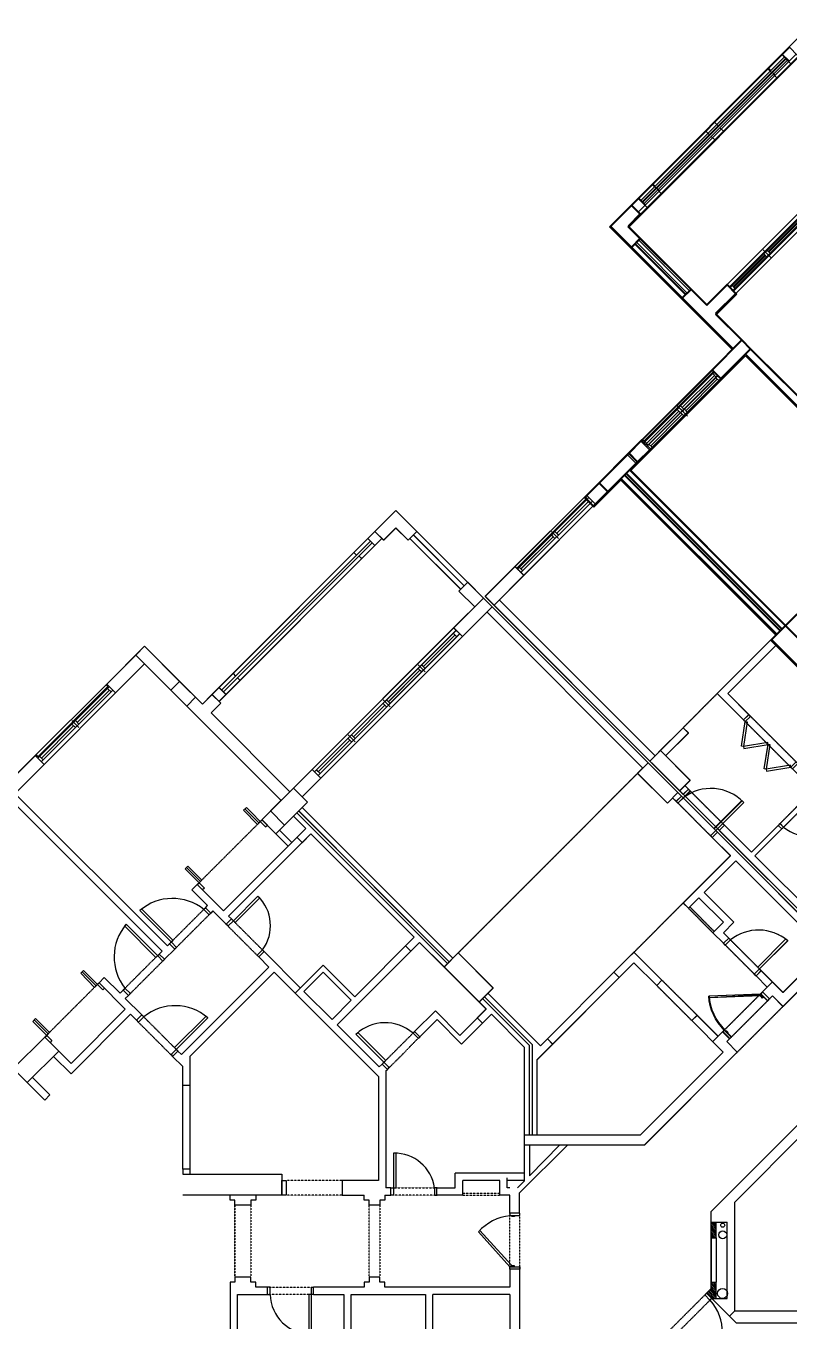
# Model space of a CAD drawing. Header units: millimetres. Extents: x 186805 to 449048, y 2167 to 51540.
# Drawn here: x 365461 to 380867, y 20594 to 46724 of the extents above; entities that cross this region are included whole.
import ezdxf

# ---------------------------------------------------------------- set-up
doc = ezdxf.new("R2010")
doc.units = ezdxf.units.MM
doc.linetypes.add('HIDDEN2', pattern=[0.1875, 0.125, -0.0625])
doc.layers.get('0').update_dxf_attribs({"linetype": 'CONTINUOUS'})
for name, color, linetype, lineweight in [('0-60x60-C', 3, 'CONTINUOUS', 13), ('0-AKL-P1 TILES', 8, 'CONTINUOUS', 13), ('0-akl-plasterline', 9, 'CONTINUOUS', 13), ('3117.NEW ID XR$0$BB$0$a-conc', 6, 'CONTINUOUS', 30), ('3117.NEW ID XR$0$BD$0$a-conc', 6, 'CONTINUOUS', 30), ('3117.NEW ID XR$0$BD$0$A-FLOREDGE', 211, 'CONTINUOUS', 5), ('3117.NEW ID XR$0$BD$0$A-WIND', 4, 'CONTINUOUS', 9), ('LINE 1 P1', 1, 'CONTINUOUS', 13)]:
    doc.layers.add(name, color=color, linetype=linetype, lineweight=lineweight)
for name, color, linetype in [('3117.NEW ID XR$0$a-conc', 140, 'CONTINUOUS'), ('3117.NEW ID XR$0$A-FLOREDGE', 211, 'CONTINUOUS'), ('3117.NEW ID XR$0$A-TILE', 8, 'CONTINUOUS'), ('3117.NEW ID XR$0$a-wall', 7, 'CONTINUOUS'), ('3117.NEW ID XR$0$A-WIND', 171, 'CONTINUOUS'), ('A-ABOV', 1, 'HIDDEN2'), ('A-ABOVE DOOR', 1, 'HIDDEN2'), ('A-CONC-BLDG', 6, 'CONTINUOUS'), ('a-door', 4, 'CONTINUOUS'), ('A-FLORRAIL', 92, 'CONTINUOUS'), ('a-wall', 140, 'CONTINUOUS'), ('A-WIND', 4, 'CONTINUOUS'), ('ALAN', 6, 'CONTINUOUS')]:
    doc.layers.add(name, color=color, linetype=linetype)
pattern_1 = [(135, (733531.264, 627027.302), (17.6776695, 17.6776695), [])]

# ---------------------------------------------------------------- blocks, each defined once
blk = doc.blocks.new('A$C7C4A1575')
at = {"layer": 'a-wall'}
h = blk.add_hatch(dxfattribs=at)
h.set_pattern_fill('ANSI31', color=8, scale=200, style=0)
h.set_pattern_definition(pattern_1)
h.paths.add_polyline_path([(69719, 30480), (69823, 30375), (69728, 30280), (69728, 30155), (69628, 30155), (69628, 30480)])
h = blk.add_hatch(dxfattribs=at)
h.set_pattern_fill('ANSI31', color=8, scale=200, style=0)
h.set_pattern_definition(pattern_1)
h.paths.add_polyline_path([(69628, 28940), (69728, 28940), (69728, 29255), (69628, 29255)])
at = {"layer": 'A-ABOV', "color": 8}
for p, q in [((69728, 30280), (69728, 29130)), ((76415, 28600), (76415, 30050)), ((76635, 30050), (76635, 28600)), ((79342, 30050), (79342, 28600)), ((69216, 25526), (68279, 24589)), ((71338, 23546), (70295, 22503)), ((74838, 23511), (71179, 19852)), ((70295, 18968), (69605, 18278))]:
    blk.add_line(p, q, dxfattribs=at)
at = {"layer": 'A-ABOVE DOOR', "color": 8}
for p, q in [((70495, 31259), (69717, 30481)), ((70495, 31259), (69717, 30481)), ((69823, 30375), (70601, 31153)), ((69823, 30375), (70601, 31153)), ((77744, 30400), (78686, 30400)), ((69728, 30155), (69728, 29255)), ((78686, 30250), (77744, 30250)), ((73595, 28760), (73595, 29890)), ((73795, 29890), (73795, 28760)), ((76415, 28600), (76415, 30050)), ((76635, 30050), (76635, 28600)), ((79022, 28600), (79022, 30050)), ((79342, 28600), (79342, 30050)), ((74745, 28400), (73997, 28400)), ((74745, 28360), (73997, 28360)), ((75265, 28400), (76195, 28400)), ((76195, 28250), (75265, 28250)), ((77180, 28400), (78310, 28400)), ((77180, 28100), (78310, 28100)), ((76266, 25859), (75609, 25201)), ((76266, 25859), (75609, 25201)), ((75715, 25095), (76372, 25752)), ((75715, 25095), (76372, 25752)), ((80495, 25491), (81223, 24762)), ((81329, 24869), (80601, 25597)), ((68553, 24439), (69352, 25238)), ((69494, 25096), (68695, 24297)), ((82086, 24112), (83182, 25208)), ((70828, 24168), (70121, 24875)), ((70722, 24062), (70015, 24769)), ((80763, 23638), (81492, 24367)), ((81598, 24260), (80869, 23532)), ((69375, 23210), (68718, 23868)), ((68824, 23974), (69482, 23316)), ((78861, 23589), (79519, 22931)), ((79413, 22825), (78755, 23483)), ((80558, 23433), (79830, 22705)), ((80664, 23327), (79936, 22599)), ((69665, 23076), (70160, 22581)), ((69694, 23104), (70189, 22609)), ((78798, 20824), (80106, 22132)), ((70436, 20453), (69708, 21181)), ((68304, 21008), (67647, 20350)), ((67717, 20279), (68375, 20937)), ((69460, 20934), (70189, 20205)), ((67979, 19693), (68969, 18703)), ((69075, 18809), (68085, 19799)), ((70295, 18968), (69605, 18278))]:
    blk.add_line(p, q, dxfattribs=at)
at = {"layer": 'A-ABOVE DOOR', "color": 8, "linetype": 'Continuous'}
for p, q in [((74749, 17129), (77606, 19986)), ((77783, 19809), (74926, 16952)), ((83196, 19707), (81753, 18264)), ((81930, 18087), (83373, 19530)), ((72070, 14449), (73512, 15892)), ((73689, 15715), (72246, 14273)), ((69529, 11914), (70971, 13357)), ((71148, 13180), (69705, 11738)), ((69225, 10196), (66368, 7339)), ((66545, 7163), (69401, 10019))]:
    blk.add_line(p, q, dxfattribs=at)
at = {"layer": 'A-CONC-BLDG', "color": 8}
blk.add_line((69255, 30731), (69361, 30837), dxfattribs=at)
for points in [[(64695, 33795), (64695, 34700), (64945, 34700), (64945, 33899), (67863, 30981), (69217, 30981), (69361, 30837), (69255, 30731), (67759, 30731)], [(83535, 26127), (83818, 25844), (83182, 25208), (82899, 25491)], [(75121, 23794), (74838, 23511), (74131, 24218), (74414, 24501)], [(78161, 20188), (77878, 20470), (78515, 21107), (78798, 20824)], [(71002, 19675), (71214, 19887), (70613, 20488), (70401, 20276)], [(70754, 19427), (70153, 20028), (70365, 20241), (70966, 19640)], [(80459, 18031), (80636, 18208), (81343, 17501), (81166, 17324)], [(68226, 16899), (68509, 17182), (67802, 17889), (67519, 17607)], [(74325, 16351), (74148, 16528), (74749, 17129), (74926, 16952)], [(73689, 15715), (73512, 15892), (74113, 16493), (74290, 16316)], [(76093, 14937), (75845, 15185), (75669, 15008), (76093, 14584), (76517, 15008), (76340, 15185)], [(71391, 13417), (71214, 13594), (71815, 14195), (71992, 14018)], [(69110, 11137), (68934, 11313), (69535, 11914), (69711, 11738)], [(71338, 8414), (71161, 8591), (71408, 8838), (71161, 9086), (71338, 9263), (71762, 8838)], [(67731, 5161), (67484, 5409), (67307, 5232), (67731, 4808), (68156, 5232), (67979, 5409)]]:
    blk.add_lwpolyline(points, close=True, dxfattribs=at)
blk.add_lwpolyline([(80395, 27975), (78395, 27975), (78395, 28400), (80395, 28400)], dxfattribs=at)
at = {"layer": 'a-door', "color": 8}
for p, q in [((77800, 30250), (77750, 30250)), ((76141, 28400), (76191, 28400))]:
    blk.add_line(p, q, dxfattribs=at)
at = {"layer": 'a-door', "color": 8, "lineweight": -3}
for p, q in [((83036, 25279), (83072, 25314)), ((83425, 24890), (83036, 25279)), ((83072, 25314), (83178, 25208)), ((83086, 25116), (83142, 25173)), ((83369, 24833), (83086, 25116)), ((83114, 25144), (83397, 24861)), ((83178, 25208), (83142, 25173)), ((83369, 24833), (83425, 24890)), ((82011, 24253), (81976, 24218)), ((81976, 24218), (82082, 24112)), ((82117, 24147), (82011, 24253)), ((82082, 24112), (82117, 24147)), ((82117, 24147), (82174, 24204)), ((82400, 23864), (82117, 24147)), ((82145, 24176), (82428, 23893)), ((82456, 23921), (82174, 24204)), ((82400, 23864), (82456, 23921)), ((79960, 22203), (79996, 22238)), ((79996, 22238), (80102, 22132)), ((80066, 22097), (79960, 22203)), ((80066, 22097), (80010, 22040)), ((80293, 21757), (80010, 22040)), ((80038, 22068), (80321, 21786)), ((80102, 22132), (80066, 22097)), ((80349, 21814), (80066, 22097)), ((80349, 21814), (80293, 21757)), ((78723, 20965), (78688, 20930)), ((78688, 20930), (78794, 20824)), ((79112, 20576), (78723, 20965)), ((78885, 20916), (78829, 20859)), ((79168, 20633), (78885, 20916)), ((78794, 20824), (78829, 20859)), ((78857, 20888), (79140, 20605)), ((79168, 20633), (79112, 20576)), ((68614, 19841), (68120, 19763)), ((68127, 19724), (68620, 19802)), ((68542, 19308), (68620, 19802)), ((68660, 19796), (68582, 19302)), ((68620, 19802), (68614, 19841)), ((68620, 19802), (68660, 19796)), ((69072, 19384), (68578, 19305)), ((68584, 19266), (69078, 19344)), ((69000, 18850), (69078, 19344)), ((69118, 19338), (69040, 18844)), ((69078, 19344), (69072, 19384)), ((69078, 19344), (69118, 19338)), ((68582, 19302), (68542, 19308)), ((68578, 19305), (68584, 19266)), ((69040, 18844), (68934, 18738)), ((69040, 18844), (69000, 18850)), ((69075, 18809), (69040, 18844)), ((68934, 18738), (68969, 18703)), ((68969, 18703), (69075, 18809))]:
    blk.add_line(p, q, dxfattribs=at)
at = {"layer": 'a-door', "color": 8}
for points in [[(77800, 30400), (77850, 30400), (77850, 31200), (77800, 31200), (77800, 30250)], [(69717, 30481), (69753, 30517), (69859, 30410), (69823, 30375)], [(77750, 30400), (77800, 30400)], [(78680, 30400), (78630, 30400), (78630, 30250), (78680, 30250)], [(75261, 28250), (75311, 28250), (75311, 28400), (75261, 28400)], [(76141, 28250), (76091, 28250), (76091, 27550), (76141, 27550), (76141, 28400)], [(76191, 28250), (76141, 28250)], [(76262, 25859), (76227, 25823), (76899, 25151)], [(76899, 25151), (76863, 25116), (76297, 25682), (76333, 25717)], [(76368, 25752), (76333, 25717)], [(80526, 25455), (79890, 24819), (79925, 24784), (80561, 25420)], [(80491, 25491), (80561, 25420)], [(80526, 25455), (80632, 25562), (80597, 25597)], [(75711, 25095), (75746, 25130), (75640, 25236), (75605, 25201)], [(81219, 24762), (81184, 24798), (81290, 24904), (81325, 24869)], [(81594, 24260), (81558, 24225), (81452, 24331), (81488, 24367)], [(68718, 23868), (68753, 23833), (68859, 23939), (68824, 23974)], [(78751, 23483), (78786, 23447), (78893, 23553), (78857, 23589)], [(80901, 23567), (80795, 23674), (80759, 23638)], [(80865, 23532), (80936, 23603)], [(80901, 23567), (81537, 22931), (81572, 22966), (80936, 23603)], [(69375, 23210), (69340, 23246), (69446, 23352), (69482, 23316)], [(80625, 23292), (80519, 23398), (80554, 23433)], [(80625, 23292), (81261, 22655), (81226, 22620), (80590, 23256), (80660, 23327)], [(79409, 22825), (79373, 22860), (79479, 22966), (79515, 22931)], [(79932, 22599), (79967, 22634), (79861, 22740), (79826, 22705)], [(69460, 20934), (69496, 20898), (69743, 21146), (69708, 21181)], [(68304, 21008), (68269, 20972), (68340, 20902), (68375, 20937)], [(70182, 20211), (70147, 20247), (70401, 20488), (70436, 20453)]]:
    blk.add_lwpolyline(points, dxfattribs=at)
at = {"layer": 'a-door', "color": 8, "lineweight": -3}
for points in [[(73591, 29840), (73591, 29890), (73791, 29890), (73791, 29840)], [(73701, 29840), (73701, 29825), (73751, 29825), (73751, 29840)], [(73791, 29840), (73763, 29812), (74399, 29110), (74427, 29139)], [(73591, 28810), (73591, 28760), (73791, 28760), (73791, 28810)], [(73701, 28810), (73701, 28825), (73751, 28825), (73751, 28810)], [(69317, 25202), (69352, 25238), (69494, 25096), (69458, 25061)], [(69395, 25125), (69384, 25114), (69419, 25079), (69430, 25089)], [(68589, 24474), (68553, 24439), (68695, 24297), (68730, 24333)], [(68666, 24396), (68677, 24407), (68712, 24372), (68702, 24361)], [(68730, 24333), (68730, 24373), (69772, 24415), (69772, 24375)]]:
    blk.add_lwpolyline(points, close=True, dxfattribs=at)
at = {"layer": 'a-door', "color": 8}
for points in [[(68753, 23833), (68184, 23263), (68219, 23228), (68789, 23797)], [(79373, 22860), (78878, 22365), (78843, 22401), (79338, 22896)], [(69637, 21040), (69071, 20474), (69107, 20439), (69672, 21004)]]:
    blk.add_lwpolyline(points, close=True, dxfattribs=at)
for centre, radius, start, end in [((70438, 31153), 935, 134.047, 222.8567), ((77814, 30383), 817, 1.1696, 90.9392), ((76123, 28371), 821, 188.4777, 271.2355), ((76311, 25771), 854, 228.6296, 313.4792), ((80549, 25585), 1011, 229.2496, 308.872), ((80771, 23591), 1011, 319.2496, 38.872), ((68773, 23967), 918, 230.0985, 308.1833), ((79446, 22959), 821, 143.4777, 226.2355), ((80602, 23421), 1011, 231.128, 310.7504), ((67706, 20254), 913, 51.8928, 130.216), ((69734, 21112), 920, 223.888, 307.5174)]:
    blk.add_arc(centre, radius, start, end, dxfattribs=at)
at = {"layer": 'a-door', "color": 8, "lineweight": -3}
for centre, radius, start, end in [((73696, 29776), 970, 275.6495, 318.9697), ((68702, 24300), 1073, 4.0173, 45.1937)]:
    blk.add_arc(centre, radius, start, end, dxfattribs=at)
at = {"layer": 'A-FLORRAIL', "color": 8}
for p, q in [((79664, 18437), (76376, 15149)), ((79664, 18155), (79522, 18296)), ((79575, 18243), (76570, 15238)), ((79611, 18208), (76606, 15202)), ((79293, 17960), (79240, 18013)), ((79381, 17872), (79328, 17925)), ((75739, 15079), (74714, 16104)), ((75810, 15149), (74785, 16175)), ((76835, 15503), (76782, 15556)), ((76941, 15432), (76888, 15485)), ((76659, 15149), (76517, 15291)), ((70242, 10217), (71267, 9192)), ((70171, 10147), (71196, 9121)), ((71196, 8556), (68014, 5374)), ((71196, 8273), (71055, 8414)), ((71108, 8361), (68209, 5462)), ((71143, 8326), (68244, 5427)), ((70825, 8078), (70772, 8131)), ((70913, 7990), (70860, 8043)), ((68492, 5745), (68439, 5798)), ((68297, 5374), (68156, 5515)), ((68580, 5656), (68527, 5709))]:
    blk.add_line(p, q, dxfattribs=at)
at = {"layer": 'a-wall', "color": 8}
for p, q in [((75495, 30400), (75495, 33078)), ((76995, 31500), (76995, 30400)), ((73595, 29890), (73595, 31250)), ((73795, 30400), (73795, 31300)), ((75346, 31300), (75346, 30400)), ((77145, 30400), (77145, 31350)), ((79292, 31350), (79292, 30400)), ((79442, 30150), (79442, 31350)), ((69361, 30837), (69823, 30375)), ((69255, 30731), (69255, 28535)), ((69255, 30731), (69255, 28535)), ((69405, 30480), (69405, 28940)), ((69719, 30480), (69405, 30480)), ((69628, 30480), (69628, 30155)), ((69823, 30375), (69728, 30280)), ((69823, 30375), (69728, 30280)), ((69823, 30375), (69728, 30280)), ((69823, 30375), (69728, 30280)), ((73795, 30400), (75346, 30400)), ((76995, 30400), (75495, 30400)), ((77754, 30400), (77145, 30400)), ((77754, 30400), (77754, 30250)), ((79292, 30400), (78686, 30400)), ((78686, 30400), (78686, 30250)), ((69405, 30280), (69405, 29130)), ((69628, 29255), (69628, 30155)), ((69728, 30155), (69628, 30155)), ((69728, 30280), (69728, 30155)), ((69728, 29255), (69728, 30155)), ((73795, 29890), (73795, 30250)), ((73795, 30250), (76315, 30250)), ((76315, 30250), (76315, 30150)), ((76315, 30150), (76415, 30150)), ((76415, 30150), (76415, 30050)), ((76635, 30050), (76635, 30150)), ((76635, 30150), (76735, 30150)), ((76735, 30150), (76735, 30250)), ((76735, 30250), (77754, 30250)), ((78686, 30250), (78922, 30250)), ((78922, 30250), (78922, 30150)), ((78922, 30150), (79022, 30150)), ((79022, 30150), (79022, 30050)), ((79342, 30050), (79342, 30150)), ((79342, 30150), (79442, 30150)), ((73595, 29890), (73795, 29890)), ((76415, 30050), (76635, 30050)), ((79022, 30050), (79342, 30050)), ((69628, 29255), (69628, 28940)), ((69728, 29255), (69628, 29255)), ((69728, 29255), (69728, 28940)), ((69728, 28940), (69405, 28940)), ((69728, 28940), (69728, 28725)), ((73595, 28760), (73595, 28350)), ((73595, 28760), (73795, 28760)), ((73795, 28760), (73795, 28400)), ((69728, 28725), (67113, 26110)), ((69728, 28725), (67113, 26110)), ((67820, 27099), (69255, 28535)), ((73595, 28660), (73595, 28660)), ((76315, 28400), (76315, 28500)), ((76315, 28500), (76415, 28500)), ((76415, 28500), (76415, 28600)), ((76415, 28600), (76635, 28600)), ((76635, 28600), (76635, 28500)), ((76635, 28500), (76735, 28500)), ((76735, 28500), (76735, 28400)), ((78922, 28400), (78922, 28500)), ((78922, 28500), (79022, 28500)), ((79022, 28500), (79022, 28600)), ((79022, 28600), (79342, 28600)), ((79342, 28600), (79342, 28500)), ((79342, 28500), (79442, 28500)), ((79442, 28500), (79442, 28400)), ((73595, 28350), (72626, 27381)), ((73638, 28250), (73495, 28105)), ((73795, 28400), (73995, 28400)), ((73795, 28250), (73845, 28250)), ((73845, 28250), (73845, 28050)), ((73995, 28400), (73995, 28100)), ((74745, 28400), (74745, 28100)), ((74745, 28400), (75265, 28400)), ((75265, 28250), (74895, 28250)), ((74895, 28250), (74895, 27950)), ((75265, 28400), (75265, 28250)), ((76195, 28400), (76195, 28250)), ((76315, 28400), (76195, 28400)), ((76195, 28250), (76295, 28250)), ((76295, 25887), (76295, 28250)), ((77180, 28400), (76735, 28400)), ((77180, 28100), (77180, 28400)), ((73395, 28004), (72782, 27381)), ((73395, 27381), (73395, 28004)), ((73495, 28105), (73495, 25419)), ((73495, 28100), (73845, 28100)), ((73995, 28100), (74745, 28100)), ((76445, 26005), (76445, 28100)), ((76445, 28100), (77180, 28100)), ((80245, 27975), (80245, 27875)), ((80395, 27875), (80395, 27975)), ((73495, 27950), (74895, 27950)), ((80245, 27875), (80395, 27875)), ((80245, 27875), (80245, 26175)), ((80395, 27875), (80395, 26175)), ((71071, 27381), (69202, 25512)), ((69485, 25512), (71154, 27181)), ((73495, 27381), (71071, 27381)), ((73495, 27181), (71154, 27181)), ((73245, 27181), (73245, 25666)), ((73345, 25357), (73345, 27181)), ((73395, 27181), (73395, 25378)), ((83182, 26481), (83076, 26375)), ((83535, 26127), (83182, 26481)), ((80395, 26175), (80245, 26175)), ((80245, 26175), (80245, 25595)), ((80395, 26175), (80395, 25803)), ((83429, 26021), (83076, 26375)), ((76295, 25887), (76266, 25859)), ((78550, 23900), (76445, 26005)), ((82651, 25950), (81449, 24748)), ((83005, 25597), (82651, 25950)), ((73245, 25666), (72929, 25349)), ((76266, 25859), (76372, 25752)), ((76372, 25752), (76429, 25809)), ((77277, 24960), (76429, 25809)), ((80395, 25803), (80601, 25597)), ((81555, 24642), (82651, 25738)), ((82651, 25738), (82899, 25491)), ((69414, 25299), (69202, 25512)), ((70121, 24875), (69485, 25512)), ((72929, 25349), (71585, 24006)), ((73035, 25243), (72929, 25349)), ((73176, 25385), (73035, 25243)), ((74237, 24324), (73176, 25385)), ((74308, 24395), (73345, 25357)), ((73395, 25378), (74343, 24430)), ((74166, 24748), (73495, 25419)), ((74767, 25349), (74166, 24748)), ((74767, 25349), (75262, 24854)), ((80245, 25595), (78550, 23900)), ((78656, 23794), (80424, 25562)), ((80495, 25491), (80424, 25562)), ((80601, 25597), (80495, 25491)), ((69352, 25238), (69414, 25299)), ((69352, 25238), (69494, 25096)), ((69494, 25096), (69697, 25299)), ((69591, 25193), (70015, 24769)), ((73035, 25243), (71691, 23900)), ((74802, 25173), (74272, 24642)), ((74802, 25173), (75297, 24678)), ((75609, 25201), (75262, 24854)), ((75297, 24678), (75715, 25095)), ((75715, 25095), (75609, 25201)), ((70015, 24769), (70121, 24875)), ((77277, 24960), (75616, 23299)), ((77383, 24854), (76995, 24466)), ((77949, 24289), (77383, 24854)), ((81329, 24869), (81223, 24762)), ((81449, 24748), (81329, 24869)), ((68279, 24589), (67183, 23493)), ((68492, 24377), (68279, 24589)), ((74414, 24501), (74272, 24642)), ((81555, 24430), (81223, 24762)), ((82086, 24112), (81555, 24642)), ((67325, 23352), (68279, 24306)), ((68279, 24306), (68718, 23868)), ((68553, 24439), (68492, 24377)), ((68553, 24439), (68695, 24297)), ((76924, 24395), (75722, 23193)), ((77560, 23758), (76924, 24395)), ((77560, 23900), (76995, 24466)), ((78126, 24324), (77560, 23758)), ((81555, 24430), (81492, 24367)), ((81492, 24367), (81598, 24260)), ((81661, 24324), (81598, 24260)), ((81980, 24006), (81661, 24324)), ((68492, 24094), (68695, 24297)), ((68824, 23974), (68598, 24200)), ((70722, 24062), (70828, 24168)), ((71288, 23496), (70722, 24062)), ((70828, 24168), (71288, 23708)), ((77949, 24289), (77560, 23900)), ((78755, 23483), (78020, 24218)), ((81980, 24006), (82086, 24112)), ((68718, 23868), (68824, 23974)), ((71585, 24006), (71288, 23708)), ((71691, 23900), (71288, 23496)), ((71691, 23900), (71585, 24006)), ((75616, 23299), (75121, 23794)), ((78656, 23794), (78861, 23589)), ((77984, 20576), (74944, 23617)), ((78055, 20647), (75015, 23688)), ((78091, 20682), (75050, 23723)), ((78861, 23589), (78755, 23483)), ((80558, 23433), (80763, 23638)), ((80869, 23532), (80763, 23638)), ((80869, 23532), (80813, 23476)), ((69566, 21040), (67148, 23458)), ((69602, 21075), (67183, 23493)), ((69234, 21655), (67431, 23458)), ((69375, 23210), (69482, 23316)), ((69694, 23104), (69482, 23316)), ((80558, 23433), (80664, 23327)), ((80707, 23369), (80664, 23327)), ((80707, 23369), (83783, 20294)), ((83889, 20400), (80813, 23476)), ((68845, 21549), (67183, 23210)), ((69269, 22892), (69482, 23104)), ((69482, 23104), (69375, 23210)), ((69482, 22892), (69694, 23104)), ((75722, 23193), (77808, 21107)), ((69870, 22291), (69269, 22892)), ((69976, 22397), (69482, 22892)), ((77808, 21107), (79469, 22768)), ((79413, 22825), (79519, 22931)), ((79469, 22768), (79413, 22825)), ((79519, 22931), (79788, 22662)), ((70295, 22503), (69340, 21549)), ((69976, 22397), (70189, 22609)), ((70295, 22503), (70189, 22609)), ((79575, 22662), (77914, 21001)), ((80106, 22132), (79575, 22662)), ((79788, 22662), (79830, 22705)), ((79830, 22705), (79936, 22599)), ((79936, 22599), (79894, 22556)), ((79894, 22556), (80212, 22238)), ((69234, 21655), (69870, 22291)), ((80212, 22238), (80106, 22132)), ((68304, 21008), (68845, 21549)), ((68916, 21478), (68375, 20937)), ((68916, 21478), (69460, 20934)), ((69708, 21181), (69340, 21549)), ((69708, 21181), (69602, 21075)), ((78197, 21284), (78444, 21036)), ((78267, 21354), (78515, 21107)), ((68304, 21008), (68375, 20937)), ((69566, 21040), (69460, 20934)), ((77914, 21001), (78161, 20753)), ((84511, 21022), (83196, 19707)), ((83373, 19530), (84688, 20845)), ((70330, 20347), (70436, 20453)), ((70507, 20382), (70436, 20453)), ((80636, 18208), (78409, 20435)), ((70189, 20205), (70295, 20311)), ((70259, 20134), (70189, 20205)), ((70295, 20311), (70365, 20241)), ((70401, 20276), (70330, 20347)), ((77984, 20364), (77606, 19986)), ((78161, 20188), (77783, 19809)), ((78197, 20223), (78197, 20223)), ((78232, 20258), (79823, 18667)), ((77606, 19986), (77783, 19809)), ((70966, 19640), (74113, 16493)), ((71002, 19675), (74148, 16528)), ((74254, 16634), (71108, 19781)), ((83196, 19707), (83373, 19530)), ((70189, 19074), (70648, 19533)), ((70790, 19463), (70295, 18968)), ((70860, 19533), (74007, 16387)), ((70189, 19074), (70295, 18968)), ((69075, 18809), (68969, 18703)), ((68969, 18703), (69393, 18278)), ((69075, 18809), (69605, 18278)), ((79823, 18667), (79629, 18473)), ((79629, 18473), (79805, 18296)), ((79805, 18296), (80000, 18490)), ((80000, 18490), (80459, 18031)), ((68403, 17288), (69393, 18278)), ((69605, 18278), (68509, 17182)), ((81166, 17677), (81753, 18264)), ((81930, 18087), (81379, 17536)), ((81753, 18264), (81930, 18087)), ((81343, 17501), (81379, 17536)), ((68332, 17006), (71479, 13859)), ((68403, 17076), (71550, 13930)), ((67767, 16440), (68226, 16899)), ((68226, 16899), (71373, 13753)), ((68297, 16970), (71444, 13824)), ((74502, 16528), (74820, 16210)), ((74643, 16033), (74325, 16351)), ((74820, 16210), (74643, 16033)), ((69040, 11419), (65893, 14566)), ((71815, 14195), (72070, 14449)), ((72070, 14449), (72246, 14273)), ((65999, 14248), (68934, 11313)), ((72246, 14273), (71992, 14018)), ((70977, 13357), (71214, 13594)), ((71154, 13180), (70977, 13357)), ((71391, 13417), (71154, 13180)), ((70312, 10288), (69287, 11313)), ((69641, 10606), (69110, 11137)), ((69230, 10196), (69641, 10606)), ((69407, 10019), (69230, 10196)), ((69817, 10429), (69407, 10019)), ((70136, 10111), (69817, 10429)), ((70136, 10111), (70312, 10288))]:
    blk.add_line(p, q, dxfattribs=at)
blk.add_lwpolyline([(78310, 28400), (78395, 28400), (78395, 28100), (78310, 28100)], close=True, dxfattribs=at)
for centre, radius in [((69500, 30380), 100), ((69496, 29197), 80), ((69496, 29003), 41)]:
    blk.add_circle(centre, radius, dxfattribs=at)
at = {"layer": 'A-WIND', "color": 8}
for p, q in [((77670, 19936), (74806, 17073)), ((77741, 19866), (74877, 17002)), ((77624, 19891), (77695, 19820)), ((77023, 19219), (77659, 19855)), ((81806, 18208), (83248, 19650)), ((83213, 19615), (83284, 19544)), ((81877, 18137), (83319, 19579)), ((83248, 19579), (82598, 18929)), ((76316, 18512), (76952, 19148)), ((77058, 19113), (76917, 19254)), ((76917, 19183), (76987, 19113)), ((76987, 19254), (77058, 19183)), ((82527, 18858), (81877, 18208)), ((82633, 18823), (82492, 18964)), ((82492, 18894), (82562, 18823)), ((82562, 18964), (82633, 18894)), ((75609, 17805), (76245, 18441)), ((76351, 18406), (76210, 18547)), ((76210, 18476), (76280, 18406)), ((76280, 18547), (76351, 18476)), ((81841, 18243), (81912, 18172)), ((75644, 17698), (75503, 17840)), ((75503, 17769), (75573, 17698)), ((75573, 17840), (75644, 17769)), ((74901, 17097), (75538, 17734)), ((74866, 17133), (74937, 17062)), ((72126, 14393), (73569, 15835)), ((72197, 14322), (73639, 15765)), ((73569, 15765), (72918, 15114)), ((73533, 15800), (73604, 15729)), ((72847, 15043), (72197, 14393)), ((72953, 15008), (72812, 15149)), ((72812, 15079), (72883, 15008)), ((72883, 15149), (72953, 15079)), ((72161, 14428), (72232, 14357)), ((69591, 11858), (71034, 13300)), ((69662, 11787), (71104, 13230)), ((71034, 13230), (70383, 12579)), ((70998, 13265), (71069, 13194)), ((70418, 12473), (70277, 12614)), ((70277, 12544), (70348, 12473)), ((70348, 12614), (70418, 12544)), ((70312, 12508), (69662, 11858)), ((69626, 11893), (69697, 11822)), ((69294, 10147), (66430, 7283)), ((69365, 10076), (66501, 7212)), ((68647, 9429), (69284, 10065)), ((69248, 10101), (69319, 10030)), ((68682, 9323), (68541, 9464)), ((68612, 9464), (68682, 9394)), ((67940, 8722), (68576, 9358)), ((68541, 9394), (68612, 9323))]:
    blk.add_line(p, q, dxfattribs=at)
at = {"layer": 'ALAN', "color": 8}
for p, q in [((74290, 16316), (60607, 29999)), ((73689, 15715), (74290, 16316)), ((72239, 14336), (73653, 15750)), ((73653, 15750), (73689, 15715)), ((71126, 13152), (72275, 14301)), ((72275, 14301), (72239, 14336)), ((69676, 11773), (71090, 13187)), ((71090, 13187), (71126, 13152)), ((69711, 11738), (69676, 11773)), ((69287, 11313), (69711, 11738)), ((71338, 9263), (69287, 11313)), ((71762, 8838), (71338, 9263)), ((67731, 4808), (71762, 8838))]:
    blk.add_line(p, q, dxfattribs=at)
blk.add_lwpolyline([(84702, 20859), (83358, 19516), (83323, 19551), (81909, 18137), (81944, 18102), (81166, 17324), (80000, 18490), (76093, 14584), (60643, 30034), (61969, 31360)], dxfattribs=at)
blk = doc.blocks.new('A$C32DD6ECA')
at = {"layer": '0-60x60-C', "color": 16, "xscale": 0.04183124983683228, "yscale": 0.04183124983683228, "zscale": 0.04183124983683228, "rotation": 180}
blk.add_blockref('A$C7C4A1575', (4397.1, 2202.6), dxfattribs=at)
blk = doc.blocks.new('A$C01635C6B')
at = {"layer": 'LINE 1 P1'}
for p, q in [((9624, 13171), (9624, 13365)), ((9624, 13365), (9874, 13365)), ((9874, 13365), (9874, 10671)), ((4699, 13171), (9349, 13171)), ((4899, 13171), (4899, 12971)), ((9149, 13096), (4899, 13096)), ((5299, 13171), (5299, 13096)), ((8749, 13171), (8749, 13096)), ((9149, 13171), (9149, 12971)), ((9349, 13171), (9624, 13171)), ((9349, 12921), (9349, 13171)), ((9349, 12971), (4699, 12971)), ((9149, 13046), (4899, 13046)), ((5274, 13046), (5274, 12971)), ((8749, 13046), (8749, 12971)), ((9624, 12921), (9349, 12921)), ((9624, 10671), (9624, 12921)), ((4198, 12571), (4198, 11121)), ((4298, 12571), (4298, 11121)), ((4098, 11121), (4098, 10671)), ((4348, 11121), (4098, 11121)), ((4348, 10671), (4348, 11121)), ((1198, 10671), (0, 10671)), ((0, 10671), (0, 10420)), ((1158, 10671), (798, 10671)), ((1158, 10420), (1158, 10671)), ((1158, 10601), (3198, 10601)), ((1158, 10500), (3198, 10500)), ((1198, 10621), (1198, 10671)), ((3198, 10621), (1198, 10621)), ((1208, 10500), (1208, 10601)), ((2128, 10550), (1208, 10550)), ((2128, 10500), (2128, 10601)), ((2178, 10651), (2178, 10450)), ((2228, 10500), (2228, 10601)), ((3148, 10550), (2228, 10550)), ((3148, 10500), (3148, 10601)), ((4048, 10671), (3198, 10671)), ((3198, 10671), (3198, 10621)), ((8999, 10601), (4949, 10601)), ((8999, 10500), (4949, 10500)), ((5034, 10500), (5034, 10601)), ((5034, 10550), (5934, 10550)), ((5934, 10500), (5934, 10601)), ((5984, 10651), (5984, 10450)), ((6034, 10500), (6034, 10601)), ((6034, 10550), (6934, 10550)), ((6934, 10500), (6934, 10601)), ((6984, 10651), (6984, 10450)), ((7034, 10500), (7034, 10601)), ((7034, 10550), (7934, 10550)), ((7934, 10500), (7934, 10601)), ((7984, 10651), (7984, 10450)), ((8034, 10500), (8034, 10601)), ((8034, 10550), (8934, 10550)), ((8934, 10500), (8934, 10601)), ((9524, 10671), (8989, 10671)), ((8989, 10420), (8989, 10671)), ((9574, 10671), (9574, 10671)), ((10175, 10671), (10175, 10270)), ((173, 5970), (173, 10420)), ((273, 5970), (273, 10420)), ((323, 5970), (323, 10420)), ((423, 5970), (423, 10420)), ((798, 10420), (1158, 10420)), ((3898, 5970), (3898, 10420)), ((4048, 5970), (4048, 10420)), ((4098, 5970), (4098, 10420)), ((4248, 10420), (4248, 5970)), ((9524, 10420), (8989, 10420)), ((9674, 10270), (9674, 5970)), ((9774, 10270), (9774, 5970)), ((9824, 10270), (9824, 5970)), ((9924, 9920), (9924, 10270)), ((10178, 9920), (9924, 9920)), ((9924, 9770), (10179, 9770)), ((9924, 6820), (9924, 9770)), ((10175, 9920), (10175, 9770)), ((10175, 6820), (9924, 6820)), ((10175, 6820), (10175, 6670)), ((9924, 6670), (9924, 5970)), ((10175, 6670), (9924, 6670)), ((2123, 5970), (573, 5970)), ((573, 5820), (1973, 5820)), ((1973, 5220), (1973, 5820)), ((2123, 5220), (2123, 5970)), ((3098, 5970), (2123, 5970)), ((3098, 5970), (2123, 5970)), ((3798, 5970), (3098, 5970)), ((3098, 5820), (3098, 5970)), ((3098, 5820), (3748, 5820)), ((9524, 5970), (4348, 5970)), ((174, 3119), (174, 4970)), ((274, 3219), (274, 4970)), ((324, 3269), (324, 4970)), ((424, 3369), (424, 4970)), ((2123, 5220), (1973, 5220)), ((1973, 3820), (1973, 5220)), ((2123, 5220), (2123, 3820)), ((3898, 5120), (3898, 5020)), ((3898, 5020), (4048, 5020)), ((3898, 3990), (3898, 5020)), ((4048, 5020), (4048, 5120)), ((4098, 5120), (4098, 5020)), ((4098, 5020), (4248, 5020)), ((4248, 5120), (4248, 5020)), ((4248, 5020), (4248, 3990)), ((9674, 4970), (9674, 3470)), ((9774, 4970), (9774, 3608)), ((9824, 3629), (9824, 4970)), ((9924, 4970), (9924, 4770)), ((10175, 4770), (9924, 4770)), ((10175, 4770), (10175, 4620)), ((9924, 4620), (9924, 3671)), ((10175, 4620), (9924, 4620)), ((3898, 3219), (3898, 3990)), ((4048, 3990), (3898, 3990)), ((4048, 3990), (4048, 569)), ((4248, 3990), (4098, 3990)), ((4098, 3990), (4098, 569)), ((4248, 3990), (4248, 3470)), ((1973, 3820), (1973, 3219)), ((2123, 3820), (1973, 3820)), ((2123, 3219), (2123, 3820)), ((11312, 2283), (9924, 3671)), ((5599, 3470), (4248, 3470)), ((5599, 3470), (5599, 3319)), ((7074, 3470), (5599, 3470)), ((7003, 3470), (7003, 2669)), ((7574, 3470), (7003, 3470)), ((7574, 3470), (7574, 3319)), ((9474, 3470), (7574, 3470)), ((9474, 3470), (9474, 3319)), ((9674, 3470), (9474, 3470)), ((9774, 3608), (11064, 2319)), ((11100, 2354), (9824, 3629)), ((274, 3219), (1074, 3219)), ((1973, 3269), (324, 3269)), ((1973, 3369), (424, 3369)), ((1074, 1369), (1074, 3219)), ((1124, 1369), (1124, 3219)), ((1124, 3219), (1973, 3219)), ((2123, 3219), (2203, 3219)), ((2123, 3219), (3133, 3219)), ((2194, 3219), (3134, 3219)), ((2203, 3119), (2203, 3219)), ((3134, 3119), (3134, 3219)), ((3899, 3219), (3134, 3219)), ((4248, 3319), (4248, 769)), ((4248, 3319), (5149, 3319)), ((5149, 3319), (5149, 2469)), ((5299, 3319), (5599, 3319)), ((5299, 3319), (5299, 2619)), ((5559, 2619), (5559, 3319)), ((5599, 2619), (5599, 3319)), ((7574, 3319), (7153, 3319)), ((7153, 2669), (7153, 3319)), ((9474, 3319), (7574, 3319)), ((9922, 3319), (9474, 3319)), ((10993, 2248), (9922, 3319)), ((174, 3119), (974, 3119)), ((974, 1369), (974, 3119)), ((1224, 1369), (1224, 3119)), ((1224, 3119), (2203, 3119)), ((3134, 3119), (2194, 3119)), ((3134, 3119), (3898, 3119)), ((3898, 3119), (3898, 769)), ((5299, 2619), (5599, 2619)), ((5599, 2619), (5599, 2319)), ((7003, 2669), (7153, 2669)), ((7003, 2669), (7003, 1669)), ((7153, 2669), (7153, 1669)), ((5149, 2469), (5449, 2469)), ((5449, 2469), (5449, 2319)), ((11170, 2425), (9515, 769)), ((5449, 2319), (5599, 2319)), ((5449, 2319), (5449, 1389)), ((5599, 1389), (5599, 2319)), ((11312, 2283), (9598, 569)), ((7003, 1669), (7153, 1669)), ((7003, 1069), (7003, 1669)), ((7153, 1669), (7153, 769)), ((706, 1369), (973, 1369)), ((706, 1369), (706, 1269)), ((1123, 1369), (1073, 1369)), ((2023, 1369), (1223, 1369)), ((2023, 1369), (2023, 769)), ((5449, 769), (5449, 1389)), ((5449, 1389), (5599, 1389)), ((5599, 1389), (5599, 1069)), ((703, 1269), (1923, 1269)), ((1923, 1269), (1923, 769)), ((5449, 1069), (5736, 1069)), ((5736, 869), (5736, 1069)), ((6866, 1069), (5736, 1069)), ((6866, 1069), (7153, 1069)), ((6866, 869), (6866, 1069)), ((5649, 869), (5649, 569)), ((5736, 869), (5649, 869)), ((5736, 869), (6866, 869)), ((6866, 869), (6953, 869)), ((6953, 869), (6953, 569)), ((706, 769), (4048, 769)), ((706, 769), (706, 569)), ((4048, 569), (706, 569)), ((4098, 769), (5449, 769)), ((5649, 569), (4098, 569)), ((6974, 569), (5649, 569)), ((9598, 569), (6953, 569)), ((7153, 769), (9515, 769))]:
    blk.add_line(p, q, dxfattribs=at)
at = {"layer": 'LINE 1 P1', "linetype": 'Continuous'}
for p, q in [((3198, 10671), (1158, 10671)), ((8989, 10671), (4949, 10671)), ((1158, 10420), (3198, 10420)), ((4949, 10420), (8989, 10420))]:
    blk.add_line(p, q, dxfattribs=at)
at = {"layer": 'LINE 1 P1', "lineweight": -3}
for p, q in [((1973, 5170), (1973, 5220)), ((1973, 5220), (2123, 5220)), ((2123, 5170), (1973, 5170)), ((2123, 5170), (2100, 5137)), ((2100, 5137), (2504, 4843)), ((2123, 5220), (2123, 5170)), ((2528, 4876), (2123, 5170)), ((2100, 4550), (2504, 4843)), ((2528, 4811), (2123, 4517)), ((2504, 4843), (2528, 4876)), ((2504, 4843), (2528, 4811)), ((2123, 4517), (2100, 4550)), ((2123, 4522), (2100, 4490)), ((2100, 4490), (2504, 4196)), ((2528, 4228), (2123, 4522)), ((2100, 3902), (2504, 4196)), ((2504, 4196), (2528, 4228)), ((2504, 4196), (2528, 4163)), ((2528, 4163), (2123, 3870)), ((1973, 3870), (1973, 3820)), ((2123, 3870), (1973, 3870)), ((1973, 3820), (2123, 3820)), ((2123, 3870), (2100, 3902)), ((2123, 3820), (2123, 3870))]:
    blk.add_line(p, q, dxfattribs=at)
at = {"layer": 'LINE 1 P1'}
for points in [[(4348, 12921), (4348, 12571), (4098, 12571), (4098, 13171), (4699, 13171), (4699, 12921)], [(3198, 10671), (3198, 10420), (4048, 10420), (4048, 10671)], [(4098, 10671), (4098, 10420), (4949, 10420), (4949, 10671)], [(173, 5970), (573, 5970), (573, 4970), (173, 4970)], [(3748, 5970), (3748, 5120), (4048, 5120), (4048, 5970)], [(4098, 5970), (4398, 5970), (4398, 5120), (4098, 5120)], [(9924, 5970), (9524, 5970), (9524, 4970), (9924, 4970)], [(4098, 4040), (3298, 4040), (3298, 4090), (4098, 4090)], [(2253, 3119), (2253, 2319), (2303, 2319), (2303, 3119)], [(5449, 1439), (4643, 1439), (4643, 1489), (5449, 1489)]]:
    blk.add_lwpolyline(points, close=True, dxfattribs=at)
for points in [[(3, 10420), (798, 10420), (798, 10671), (0, 10671)], [(10175, 10671), (9524, 10671), (9524, 10270), (10176, 10270)], [(3898, 5020), (3898, 4970), (4248, 4970), (4248, 5020)], [(3898, 3990), (3898, 4040), (4248, 4040), (4248, 3990)], [(2203, 3119), (2253, 3119), (2253, 3219), (2203, 3219)], [(3133, 3119), (3083, 3119), (3083, 3219), (3133, 3219)], [(5449, 2319), (5449, 2269), (5599, 2269), (5599, 2319)], [(5449, 1389), (5449, 1439), (5599, 1439), (5599, 1389)]]:
    blk.add_lwpolyline(points, dxfattribs=at)
at = {"layer": 'LINE 1 P1', "lineweight": -3}
for points in [[(5786, 1069), (5794, 1041), (6581, 1748), (6553, 1776)], [(5786, 869), (5736, 869), (5736, 1069), (5786, 1069)], [(6824, 869), (6874, 869), (6874, 1069), (6824, 1069)], [(5786, 979), (5821, 979), (5821, 1029), (5786, 1029)], [(6824, 979), (6809, 979), (6809, 1029), (6824, 1029)]]:
    blk.add_lwpolyline(points, close=True, dxfattribs=at)
at = {"layer": 'LINE 1 P1'}
for centre, radius, start, end in [((4218, 4057), 920, 97.4826, 181.112), ((2177, 3229), 913, 274.784, 353.1072), ((5558, 1358), 918, 96.8167, 174.9015)]:
    blk.add_arc(centre, radius, start, end, dxfattribs=at)
at = {"layer": 'LINE 1 P1', "lineweight": -3}
blk.add_arc((5751, 1073), 1073, 359.8063, 40.9827, dxfattribs=at)
blk = doc.blocks.new('A$C5C977968')
at = {"layer": '0-akl-plasterline'}
for p, q in [((10673, 17260), (14725, 13209)), ((14329, 13209), (10673, 16864)), ((14725, 13209), (12250, 10734)), ((14329, 13209), (12759, 11639)), ((14350, 13209), (14103, 12961)), ((12349, 12049), (12151, 11851)), ((12759, 11639), (12349, 12049)), ((12151, 11851), (12561, 11441)), ((12561, 11441), (8941, 7821)), ((12250, 10734), (15237, 7746)), ((11981, 10607), (8856, 7481)), ((11981, 10607), (14293, 8294)), ((11168, 5169), (14293, 8294)), ((14491, 8096), (11366, 4971)), ((15039, 7548), (14491, 8096)), ((15237, 7746), (15039, 7548)), ((11168, 5169), (10708, 5629)), ((11366, 4971), (11472, 4865)), ((11472, 4865), (10815, 4207))]:
    blk.add_line(p, q, dxfattribs=at)
at = {"layer": '3117.NEW ID XR$0$a-conc'}
for p, q in [((14279, 13633), (14103, 13456)), ((14704, 13209), (14279, 13633)), ((14103, 13456), (14350, 13209)), ((14350, 13209), (14103, 12961)), ((14279, 12784), (14704, 13209)), ((14103, 12961), (14279, 12784)), ((12052, 10911), (11875, 10734)), ((11875, 10734), (12476, 10133)), ((12653, 10310), (12052, 10911)), ((12476, 10133), (12653, 10310)), ((14332, 8630), (14156, 8453)), ((14933, 8029), (14332, 8630)), ((14156, 8453), (14757, 7852)), ((14757, 7852), (14933, 8029)), ((10532, 4511), (11168, 5148)), ((11168, 5148), (11451, 4865)), ((11451, 4865), (10815, 4228))]:
    blk.add_line(p, q, dxfattribs=at)
at = {"layer": '3117.NEW ID XR$0$A-FLOREDGE'}
for p, q in [((14279, 13633), (11097, 16815)), ((14103, 13456), (10921, 16638)), ((11239, 16674), (11062, 16497)), ((14032, 13668), (11133, 16568)), ((14067, 13704), (11168, 16603)), ((11416, 16285), (11345, 16214)), ((11522, 16391), (11451, 16320)), ((12494, 15206), (12423, 15136)), ((12600, 15312), (12529, 15242)), ((12671, 15030), (12600, 14959)), ((12777, 15136), (12706, 15065)), ((13749, 13951), (13678, 13881)), ((13855, 14057), (13784, 13987)), ((14138, 13774), (13961, 13598)), ((13077, 11936), (14103, 12961)), ((13148, 11865), (14173, 12891)), ((13183, 11830), (14209, 12855)), ((13254, 11759), (14279, 12784))]:
    blk.add_line(p, q, dxfattribs=at)
at = {"layer": '3117.NEW ID XR$0$A-TILE'}
for p, q in [((14103, 13456), (10921, 16638)), ((13077, 11936), (14103, 12961))]:
    blk.add_line(p, q, dxfattribs=at)
at = {"layer": '3117.NEW ID XR$0$a-wall'}
for p, q in [((14067, 8895), (13890, 8719)), ((13890, 8719), (14156, 8453))]:
    blk.add_line(p, q, dxfattribs=at)
at = {"layer": '3117.NEW ID XR$0$A-WIND'}
for p, q in [((12547, 10204), (13961, 8789)), ((12653, 10310), (14067, 8895)), ((12476, 10133), (13890, 8719)), ((12512, 10097), (12582, 10168)), ((13183, 9496), (12547, 10133)), ((13148, 9461), (13219, 9532)), ((13289, 9532), (13148, 9390)), ((13219, 9390), (13289, 9461)), ((13890, 8789), (13254, 9426)), ((13855, 8754), (13926, 8825))]:
    blk.add_line(p, q, dxfattribs=at)
at = {"layer": '3117.NEW ID XR$0$BB$0$a-conc'}
for p, q in [((14332, 8630), (14156, 8453)), ((14933, 8029), (14332, 8630)), ((14156, 8453), (14757, 7852)), ((14757, 7852), (14933, 8029)), ((10532, 4511), (11168, 5148)), ((11168, 5148), (11451, 4865)), ((11451, 4865), (10815, 4228))]:
    blk.add_line(p, q, dxfattribs=at)
at = {"layer": '3117.NEW ID XR$0$BD$0$a-conc'}
for p, q in [((14279, 13633), (14103, 13456)), ((14704, 13209), (14279, 13633)), ((14103, 13456), (14350, 13209)), ((14350, 13209), (14103, 12961)), ((14279, 12784), (14704, 13209)), ((14103, 12961), (14279, 12784)), ((12052, 10911), (11875, 10734)), ((11875, 10734), (12476, 10133)), ((12653, 10310), (12052, 10911)), ((12476, 10133), (12653, 10310)), ((14332, 8630), (14156, 8453)), ((14933, 8029), (14332, 8630)), ((14156, 8453), (14757, 7852)), ((14757, 7852), (14933, 8029)), ((10532, 4511), (11168, 5148)), ((11168, 5148), (11451, 4865)), ((11451, 4865), (10815, 4228))]:
    blk.add_line(p, q, dxfattribs=at)
at = {"layer": '3117.NEW ID XR$0$BD$0$A-FLOREDGE'}
for p, q in [((14279, 13633), (11097, 16815)), ((14103, 13456), (10921, 16638)), ((11239, 16674), (11062, 16497)), ((14032, 13668), (11133, 16568)), ((14067, 13704), (11168, 16603)), ((11416, 16285), (11345, 16214)), ((11522, 16391), (11451, 16320)), ((12494, 15206), (12423, 15136)), ((12600, 15312), (12529, 15242)), ((12671, 15030), (12600, 14959)), ((12777, 15136), (12706, 15065)), ((13749, 13951), (13678, 13881)), ((13855, 14057), (13784, 13987)), ((14138, 13774), (13961, 13598)), ((13077, 11936), (14103, 12961)), ((13148, 11865), (14173, 12891)), ((13183, 11830), (14209, 12855)), ((13254, 11759), (14279, 12784))]:
    blk.add_line(p, q, dxfattribs=at)
at = {"layer": '3117.NEW ID XR$0$BD$0$A-WIND'}
for p, q in [((12215, 11915), (9379, 14750)), ((12285, 11985), (9450, 14821)), ((10868, 13332), (11504, 12696)), ((11469, 12661), (11539, 12731)), ((11610, 12731), (11469, 12590)), ((11539, 12590), (11610, 12661)), ((11575, 12625), (12215, 11985)), ((12179, 11950), (12250, 12021)), ((12285, 11985), (12215, 11915)), ((12547, 10204), (13961, 8789)), ((12653, 10310), (14067, 8895)), ((12476, 10133), (13890, 8719)), ((12512, 10097), (12582, 10168)), ((13183, 9496), (12547, 10133)), ((13289, 9532), (13148, 9390)), ((13148, 9461), (13219, 9532)), ((13219, 9390), (13289, 9461)), ((13890, 8789), (13254, 9426)), ((13855, 8754), (13926, 8825))]:
    blk.add_line(p, q, dxfattribs=at)
at = {"layer": 'a-wall'}
for p, q in [((12349, 12028), (12172, 11851)), ((12759, 11618), (12349, 12028)), ((12172, 11851), (12582, 11441)), ((13254, 11759), (12229, 10734)), ((13254, 11759), (12229, 10734)), ((13077, 11936), (12759, 11618)), ((13077, 11936), (12759, 11618)), ((13077, 11936), (13254, 11759)), ((13077, 11936), (13254, 11759)), ((12582, 11441), (12052, 10911)), ((12582, 11441), (12052, 10911)), ((8941, 7799), (11875, 10734)), ((11981, 10628), (8835, 7481)), ((14067, 8895), (13890, 8719)), ((14332, 8630), (14067, 8895)), ((14332, 8630), (14067, 8895)), ((13890, 8719), (14156, 8453)), ((11168, 5148), (14315, 8294)), ((11168, 5148), (14315, 8294)), ((11168, 5148), (14315, 8294)), ((11168, 5148), (14315, 8294)), ((11239, 5077), (14385, 8224)), ((11274, 5042), (14421, 8188)), ((11345, 4971), (14491, 8118)), ((14757, 7852), (15039, 7570)), ((14757, 7852), (15039, 7570)), ((15216, 7746), (14933, 8029)), ((15216, 7746), (14933, 8029)), ((15039, 7570), (15216, 7746)), ((15039, 7570), (15216, 7746)), ((11168, 5148), (10708, 5607))]:
    blk.add_line(p, q, dxfattribs=at)

msp = doc.modelspace()

# ---------------------------------------------------------------- block references
at = {"linetype": 'ByBlock', "xscale": -0.999860634786382, "yscale": 0.999860634786382, "zscale": 0.999860634786382, "rotation": 44.9999999999602}
msp.add_blockref('A$C01635C6B', (385139.6, 30534.3), dxfattribs=at)
at = {"layer": '0-60x60-C', "color": 16, "xscale": 23.90557308239969, "yscale": 23.90557308239969, "zscale": 23.90557308239969}
msp.add_blockref('A$C32DD6ECA', (343908.2, -1123), dxfattribs=at)
at = {"layer": '0-AKL-P1 TILES', "color": 1, "xscale": -1}
msp.add_blockref('A$C5C977968', (391964.7, 29463.8), dxfattribs=at)

doc.saveas('drawing.dxf')
